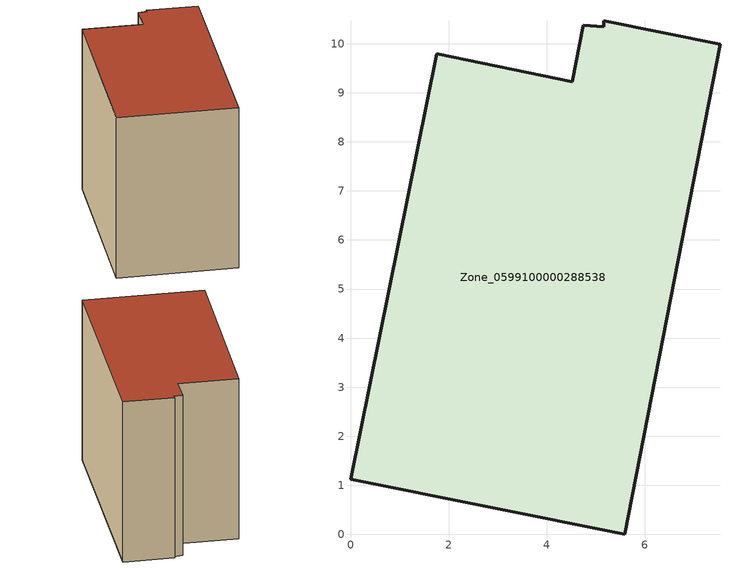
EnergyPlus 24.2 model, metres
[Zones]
Zone_0599100000288538
 floor ground (C_G): 7.53,9.99 5.59,0 0,1.13 1.76,9.79 4.52,9.23 4.75,10.37 5.16,10.34 5.17,10.47 z0
 wall outside (C_F): 1.76,9.79 0,1.13 5.59,0 7.53,9.99 5.17,10.47 5.16,10.34 4.75,10.37 4.52,9.23 1.76,9.79 z0:8.29
 roof outside (C_R): 5.17,10.47 5.16,10.34 4.75,10.37 4.52,9.23 1.76,9.79 0,1.13 5.59,0 7.53,9.99 z8.29
[BUILDING]
Pand.0599100000288538: North Axis=0; Terrain=City; Loads Convergence Tolerance Value=0.04; Temperature Convergence Tolerance Value=0.4; Solar Distribution=FullExterior; Maximum Number of Warmup Days=25; Minimum Number of Warmup Days=1
[Site:Location]
Rotterdam.The.Hague.AP_ZH_NLD Design_Conditions: Latitude=51.96; Longitude=4.45; Time Zone=1; Elevation=-4.5
[SITE:GROUNDTEMPERATURE:BUILDINGSURFACE]
18, 18, 18, 18, 18, 18, 18, 18, 18, 18, 18, 18
[MATERIAL] Thermal Absorptance=0.9; Solar Absorptance=0.7; Visible Absorptance=0.7
Name | Roughness | Thickness | Conductivity | Density | Specific Heat
G.TI.1975-1991 | MediumSmooth | 0.15 | 0.288461 | 540 | 1210
F.TI.1975-1991 | Rough | 0.3 | 0.230769 | 1920 | 840
R.TI.1975-1991 | MediumRough | 0.2 | 0.153846 | 1500 | 1000
[CONSTRUCTION]
C_G: G.TI.1975-1991
C_F: F.TI.1975-1991
C_R: R.TI.1975-1991
[ZONE]
Zone_0599100000288538: Type=1; Multiplier=1; Ceiling Height=Autocalculate; Volume=Autocalculate; Floor Area=autocalculate; Part of Total Floor Area=Yes
[ZONEINFILTRATION:DESIGNFLOWRATE]
Infil_Zone_0599100000288538: Zone or ZoneList or Space or SpaceList=Zone_0599100000288538; Schedule=AlwaysOn; Design Flow Rate Calculation Method=Flow/Area; Flow Rate per Floor Area=0.003; Constant Term Coefficient=1; Temperature Term Coefficient=0; Velocity Term Coefficient=0; Velocity Squared Term Coefficient=0
[HVACTEMPLATE:ZONE:IDEALLOADSAIRSYSTEM]
Zone_0599100000288538: Maximum Heating Supply Air Temperature=50; Minimum Cooling Supply Air Temperature=13; Maximum Heating Supply Air Humidity Ratio=0.0156; Minimum Cooling Supply Air Humidity Ratio=0.0077; Heating Limit=NoLimit; Cooling Limit=NoLimit; Dehumidification Control Type=ConstantSensibleHeatRatio; Cooling Sensible Heat Ratio=0.7; Dehumidification Setpoint=60; Humidification Control Type=None; Humidification Setpoint=30; Outdoor Air Method=None; Outdoor Air Flow Rate per Person=0.00944; Outdoor Air Flow Rate per Zone Floor Area=0; Outdoor Air Flow Rate per Zone=0; Demand Controlled Ventilation Type=None; Outdoor Air Economizer Type=NoEconomizer; Heat Recovery Type=None; Sensible Heat Recovery Effectiveness=0.7; Latent Heat Recovery Effectiveness=0.65
[ZONECONTROL:THERMOSTAT]
ThermostatControl_Zone_0599100000288538: Zone or ZoneList=Zone_0599100000288538; Control Type Schedule=DualSetpointControlType; Control 1=Thermostat_Zone_0599100000288538; Temperature Difference Between Cutout And Setpoint=0
[THERMOSTATSETPOINT:DUALSETPOINT]
Thermostat_Zone_0599100000288538: Heating Setpoint Temperature Schedule=HeatingSetpoint_Zone_0599100000288538; Cooling Setpoint Temperature Schedule=CoolingSetpoint_Zone_0599100000288538
[SCHEDULE:COMPACT]
HeatingSetpoint_Zone_0599100000288538: Through: 12/31, For: AllDays, Until: 24:00, 21
CoolingSetpoint_Zone_0599100000288538: Through: 12/31, For: AllDays, Until: 24:00, 24
DualSetpointControlType: Through: 12/31, For: AllDays, Until: 24:00, 4
AlwaysOn: Through: 12/31, For: AllDays, Until: 24:00, 1
